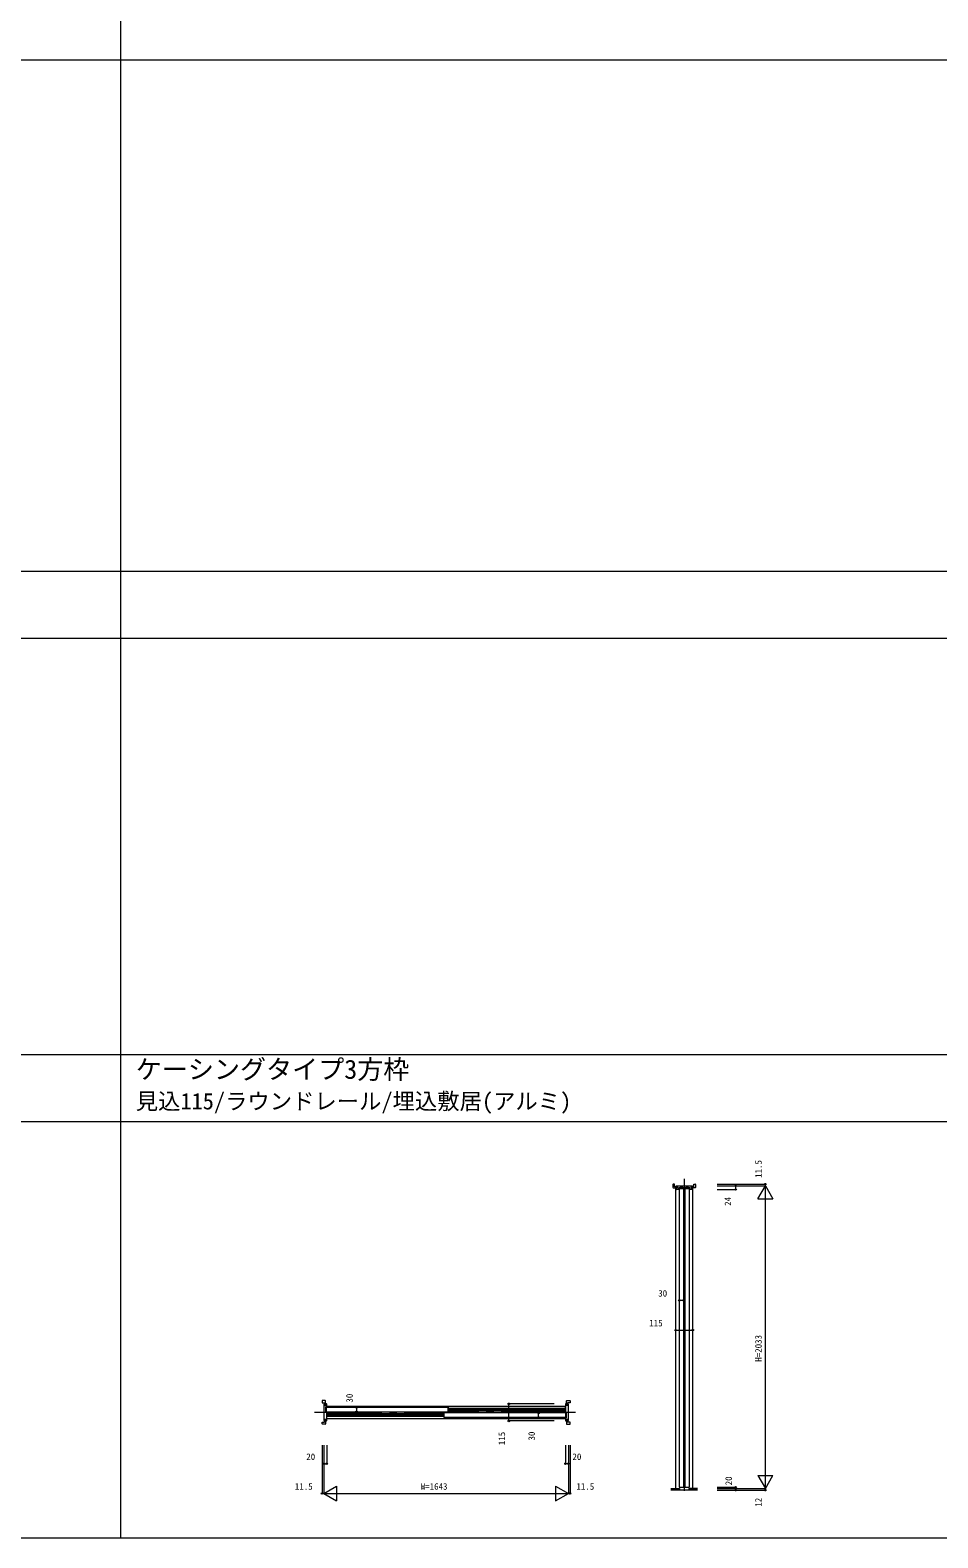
# Model space of a CAD drawing. Units: millimetres, scale not verified. Extents: x -14341 to 14341, y -10000 to 10000.
# Drawn here: x 2150 to 8245, y -10000 to 130 of the extents above; entities that cross this region are included whole.
import ezdxf
from ezdxf.enums import TextEntityAlignment as Align

# ---------------------------------------------------------------- set-up
doc = ezdxf.new("R2010")
doc.units = ezdxf.units.MM
doc.header["$LTSCALE"] = 50
doc.linetypes.add('USER1', pattern=[13, 10, -1, 1, -1])
doc.layers.add('0-0_0', color=7, linetype='Continuous')
for name, color, linetype, lineweight in [('0-1_YKK_F1', 7, 'Continuous', 18), ('0-4_YKK_N1', 2, 'Continuous', 18), ('0-5_YKK_B1', 4, 'Continuous', 18), ('0-6_YKK_Z1', 7, 'Continuous', 18)]:
    doc.layers.add(name, color=color, linetype=linetype, lineweight=lineweight)
doc.styles.add('ＭＳ ゴシック', font='')
doc.styles.get('ＭＳ ゴシック').set_extended_font_data('MS Gothic')

msp = doc.modelspace()

# ---------------------------------------------------------------- linework, layer by layer
at = {"layer": '0-1_YKK_F1'}
for p, q in [((2759.49, -10000), (2759.49, 9500)), ((-14340.51, -70), (14159.49, -70)), ((-14340.51, -3505), (14159.49, -3505)), ((-14340.51, -3955), (14159.49, -3955)), ((-14340.51, -6752.5), (14159.49, -6752.5)), ((-14340.51, -7202.5), (14159.49, -7202.5)), ((-14340.51, -10000), (14340.51, -10000))]:
    msp.add_line(p, q, dxfattribs=at)
at = {"layer": '0-4_YKK_N1'}
for p, q in [((6762.74, -7623.5), (7087.74, -7623.5)), ((6762.74, -7635), (7087.74, -7635)), ((6762.74, -7659), (6887.74, -7659)), ((6887.74, -7635), (6887.74, -7659)), ((7037.74, -7721.6), (7087.74, -7635)), ((7087.74, -7635), (7087.74, -7623.5)), ((7087.74, -9668), (7087.74, -7635)), ((7087.74, -7635), (7137.74, -7721.6)), ((7037.74, -7721.6), (7137.74, -7721.6)), ((6538.74, -8404.38), (6508.74, -8404.38)), ((6485.24, -8604.38), (6600.24, -8604.38)), ((5364.77, -9214.5), (5364.77, -9099.5)), ((5669.77, -9099.5), (5364.77, -9099.5)), ((4341.77, -9123), (4341.77, -9153)), ((5669.77, -9214.5), (5364.77, -9214.5)), ((5564.77, -9191), (5564.77, -9161)), ((4110.27, -9377), (4110.27, -9702)), ((4121.77, -9377), (4121.77, -9702)), ((4141.77, -9377), (4141.77, -9502)), ((5744.77, -9377), (5744.77, -9502)), ((5764.77, -9377), (5764.77, -9702)), ((5776.27, -9377), (5776.27, -9702)), ((4121.77, -9502), (4141.77, -9502)), ((5764.77, -9502), (5744.77, -9502)), ((7037.74, -9581.4), (7137.74, -9581.4)), ((7037.74, -9581.4), (7087.74, -9668)), ((7087.74, -9668), (7137.74, -9581.4)), ((4121.77, -9702), (4110.27, -9702)), ((4121.77, -9702), (4208.38, -9652)), ((4121.77, -9702), (5764.77, -9702)), ((4121.77, -9702), (4208.38, -9752)), ((4208.38, -9652), (4208.38, -9752)), ((5678.17, -9652), (5678.17, -9752)), ((5678.17, -9652), (5764.77, -9702)), ((5678.17, -9752), (5764.77, -9702)), ((5764.77, -9702), (5776.27, -9702)), ((6762.74, -9660), (6887.74, -9660)), ((6762.74, -9668), (7087.74, -9668)), ((6762.74, -9680), (7087.74, -9680)), ((6887.74, -9660), (6887.74, -9680)), ((7087.74, -9668), (7087.74, -9680))]:
    msp.add_line(p, q, dxfattribs=at)
for centre in [(6887.74, -7635), (6887.74, -7659), (7087.74, -7623.5), (6508.74, -8404.38), (6538.74, -8404.38), (6485.24, -8604.38), (6600.24, -8604.38), (5364.77, -9099.5), (4341.77, -9123), (4341.77, -9153), (5364.77, -9214.5), (5564.77, -9161), (5564.77, -9191), (4121.77, -9502), (4141.77, -9502), (5744.77, -9502), (5764.77, -9502), (4110.27, -9702), (5776.27, -9702), (6887.74, -9660), (6887.74, -9680), (7087.74, -9680)]:
    msp.add_circle(centre, 5, dxfattribs=at)
at = {"layer": '0-5_YKK_B1'}
for p, q in [((6466.74, -7625.5), (6466.74, -7645.5)), ((6485.24, -9668), (6485.24, -7647.5)), ((6508.74, -7656), (6508.74, -9660)), ((6538.74, -7656), (6508.74, -7656)), ((6538.74, -7656), (6538.74, -9660)), ((6546.74, -7656), (6546.74, -9660)), ((6576.74, -7656), (6546.74, -7656)), ((6576.74, -7656), (6576.74, -9660)), ((6600.24, -9668), (6600.24, -7647.5)), ((6618.74, -7625.5), (6618.74, -7645.5)), ((4132.27, -9078), (4112.27, -9078)), ((4141.77, -9117), (4141.77, -9101.5)), ((4142.77, -9115.5), (5743.77, -9115.5)), ((4142.77, -9123), (4142.77, -9115.5)), ((5743.77, -9115.5), (5743.77, -9161)), ((5744.77, -9101.5), (5744.77, -9155)), ((5754.27, -9078), (5774.27, -9078)), ((4136.77, -9156), (4136.77, -9120)), ((4140.27, -9123), (4138.27, -9125)), ((4138.27, -9125), (4138.27, -9151)), ((4140.27, -9153), (4138.27, -9151)), ((4138.77, -9118), (4140.77, -9118)), ((4140.77, -9158), (4138.77, -9158)), ((4140.27, -9123), (4956.27, -9123)), ((4140.27, -9153), (4956.27, -9153)), ((4141.77, -9212.5), (4141.77, -9159)), ((4142.77, -9198.5), (4142.77, -9153)), ((4928.27, -9167.5), (4142.77, -9167.5)), ((4142.77, -9170.1), (4928.27, -9170.1)), ((4142.77, -9174.3), (4928.27, -9174.3)), ((4142.77, -9177.7), (4928.27, -9177.7)), ((4142.77, -9181.9), (4928.27, -9181.9)), ((4928.27, -9184.5), (4142.77, -9184.5)), ((4142.77, -9198.5), (5743.77, -9198.5)), ((4928.27, -9163), (4930.27, -9161)), ((4928.27, -9163), (4928.27, -9189)), ((4930.27, -9191), (4928.27, -9189)), ((5746.27, -9161), (4930.27, -9161)), ((5746.27, -9191), (4930.27, -9191)), ((4956.27, -9123), (4958.27, -9125)), ((4958.27, -9151), (4956.27, -9153)), ((4958.27, -9151), (4958.27, -9125)), ((4958.27, -9129.5), (5743.77, -9129.5)), ((5743.77, -9132.1), (4958.27, -9132.1)), ((5743.77, -9136.3), (4958.27, -9136.3)), ((5743.77, -9139.7), (4958.27, -9139.7)), ((5743.77, -9143.9), (4958.27, -9143.9)), ((4958.27, -9146.5), (5743.77, -9146.5)), ((5743.77, -9191), (5743.77, -9198.5)), ((5744.77, -9197), (5744.77, -9212.5)), ((5745.77, -9156), (5747.77, -9156)), ((5747.77, -9196), (5745.77, -9196)), ((5746.27, -9161), (5748.27, -9163)), ((5746.27, -9191), (5748.27, -9189)), ((5748.27, -9189), (5748.27, -9163)), ((5749.77, -9158), (5749.77, -9194)), ((4132.27, -9236), (4112.27, -9236)), ((5754.27, -9236), (5774.27, -9236)), ((6508.74, -9660), (6538.74, -9660)), ((6546.74, -9660), (6576.74, -9660))]:
    msp.add_line(p, q, dxfattribs=at)
for points in [[(6477.74, -7640.5), (6477.74, -7623.5), (6468.74, -7623.5)], [(6468.74, -7647.5), (6491.74, -7647.5), (6491.74, -7640.5), (6477.74, -7640.5)], [(6487.74, -7657), (6487.74, -7648), (6494.74, -7648), (6497.24, -7648), (6497.24, -7640.3), (6488.74, -7640.3), (6487.74, -7639.3), (6487.74, -7635), (6597.74, -7635), (6597.74, -7639.3), (6596.74, -7640.3), (6588.24, -7640.3), (6588.24, -7648), (6590.74, -7648), (6597.74, -7648), (6597.74, -7657)], [(6504.04, -7649.8), (6504.04, -7658.5), (6503.54, -7659), (6489.74, -7659)], [(6579.44, -7647.8), (6571.24, -7647.8), (6571.24, -7645), (6552.24, -7645), (6552.24, -7647.8), (6533.24, -7647.8), (6533.24, -7645), (6514.24, -7645), (6514.24, -7647.8), (6506.04, -7647.8)], [(6595.74, -7659), (6581.94, -7659), (6581.44, -7658.5), (6581.44, -7649.8)], [(6616.74, -7647.5), (6593.74, -7647.5), (6593.74, -7640.5), (6607.74, -7640.5)], [(6607.74, -7640.5), (6607.74, -7623.5), (6616.74, -7623.5)], [(4110.27, -9080), (4110.27, -9092), (4127.27, -9092), (4127.27, -9106)], [(4139.77, -9099.5), (4134.77, -9099.5), (4134.77, -9106.5), (4134.77, -9111.5), (4127.07, -9111.5), (4127.07, -9103), (4126.07, -9102), (4121.77, -9102), (4121.77, -9212), (4126.07, -9212)], [(4127.27, -9106), (4134.27, -9106), (4134.27, -9080)], [(5760.47, -9102), (5759.47, -9103), (5759.47, -9111.5), (5751.77, -9111.5), (5751.77, -9106.5), (5751.77, -9099.5), (5746.77, -9099.5)], [(5746.77, -9214.5), (5751.77, -9214.5), (5751.77, -9207.5), (5751.77, -9202.5), (5759.47, -9202.5), (5759.47, -9211), (5760.47, -9212), (5764.77, -9212), (5764.77, -9102), (5760.47, -9102)], [(5759.27, -9106), (5752.27, -9106), (5752.27, -9080)], [(5776.27, -9080), (5776.27, -9092), (5759.27, -9092), (5759.27, -9106)], [(4110.27, -9234), (4110.27, -9222), (4127.27, -9222), (4127.27, -9208)], [(4126.07, -9212), (4127.07, -9211), (4127.07, -9202.5), (4134.77, -9202.5), (4134.77, -9207.5), (4134.77, -9214.5), (4139.77, -9214.5)], [(4127.27, -9208), (4134.27, -9208), (4134.27, -9234)], [(5759.27, -9208), (5752.27, -9208), (5752.27, -9234)], [(5776.27, -9234), (5776.27, -9222), (5759.27, -9222), (5759.27, -9208)]]:
    msp.add_lwpolyline(points, dxfattribs=at)
for centre, radius, start, end in [((6468.74, -7625.5), 2, 90, 180), ((6468.74, -7645.5), 2, 180, 270), ((6489.74, -7657), 2, 180, 270), ((6506.04, -7649.8), 2, 90, 180), ((6579.44, -7649.8), 2, 0, 90), ((6595.74, -7657), 2, 270, 0), ((6616.74, -7625.5), 2, 0, 90), ((6616.74, -7645.5), 2, 270, 0), ((4112.27, -9080), 2, 90, 180), ((4132.27, -9080), 2, 0, 90), ((4139.77, -9101.5), 2, 0, 90), ((4140.77, -9117), 1, 270, 0), ((5746.77, -9101.5), 2, 90, 180), ((5754.27, -9080), 2, 90, 180), ((5774.27, -9080), 2, 0, 90), ((4138.77, -9120), 2, 90, 180), ((4138.77, -9156), 2, 180, 270), ((4139.77, -9212.5), 2, 270, 0), ((4140.77, -9159), 1, 0, 90), ((5745.77, -9155), 1, 180, 270), ((5745.77, -9197), 1, 90, 180), ((5746.77, -9212.5), 2, 180, 270), ((5747.77, -9158), 2, 0, 90), ((5747.77, -9194), 2, 270, 0), ((4112.27, -9234), 2, 180, 270), ((4132.27, -9234), 2, 270, 0), ((5754.27, -9234), 2, 180, 270), ((5774.27, -9234), 2, 270, 0)]:
    msp.add_arc(centre, radius, start, end, dxfattribs=at)
at = {"layer": '0-6_YKK_Z1', "linetype": 'USER1'}
for p, q in [((6542.74, -7587.5), (6542.74, -9685)), ((5812.91, -9157), (4059, -9157))]:
    msp.add_line(p, q, dxfattribs=at)
at = {"layer": '0-6_YKK_Z1'}
for p, q in [((6452.82, -9668), (6511.74, -9668)), ((6452.82, -9670.4), (6511.74, -9670.4)), ((6452.82, -9672.8), (6511.74, -9672.8)), ((6452.82, -9675.2), (6511.74, -9675.2)), ((6452.82, -9677.6), (6511.74, -9677.6)), ((6632.66, -9680), (6452.82, -9680)), ((6511.74, -9668), (6511.74, -9680)), ((6632.66, -9670.4), (6573.74, -9670.4)), ((6632.66, -9672.8), (6573.74, -9672.8)), ((6632.66, -9675.2), (6573.74, -9675.2)), ((6632.66, -9677.6), (6573.74, -9677.6))]:
    msp.add_line(p, q, dxfattribs=at)
msp.add_lwpolyline([(6632.66, -9668), (6573.74, -9668), (6573.74, -9680)], dxfattribs=at)

# ---------------------------------------------------------------- texts
at = {"layer": '0-0_0', "style": 'ＭＳ ゴシック'}
for s, height, p in [('ケーシングタイプ3方枠', 128.3, (2859.49, -6954.22)), ('見込115/ラウンドレール/埋込敷居(アルミ)', 110, (2859.49, -7154.27))]:
    msp.add_text(s, height=height, dxfattribs=at).set_placement(p, align=Align.BOTTOM_LEFT)
at = {"layer": '0-4_YKK_N1', "color": 7, "style": 'ＭＳ ゴシック'}
for s, p in [('11.5', (7075.74, -7581.16)), ('24', (6870.87, -7769.53)), ('H=2033', (7075.74, -8816.5)), ('30', (4329.77, -9091.13)), ('115', (5352.77, -9377.38)), ('30', (5552.77, -9345.75)), ('20', (6875.74, -9646.85)), ('12', (7075.74, -9790.66))]:
    msp.add_text(s, height=43.99, rotation=90, dxfattribs=at).set_placement(p, align=Align.BOTTOM_LEFT)
for s, p in [('30', (6367.96, -8392.38)), ('115', (6307.57, -8592.38)), ('20', (4004.57, -9490)), ('20', (5791.97, -9490)), ('11.5', (3927.93, -9690)), ('W=1643', (4773.27, -9690)), ('11.5', (5818.61, -9690))]:
    msp.add_text(s, height=43.99, dxfattribs=at).set_placement(p, align=Align.BOTTOM_LEFT)

doc.saveas('drawing.dxf')
